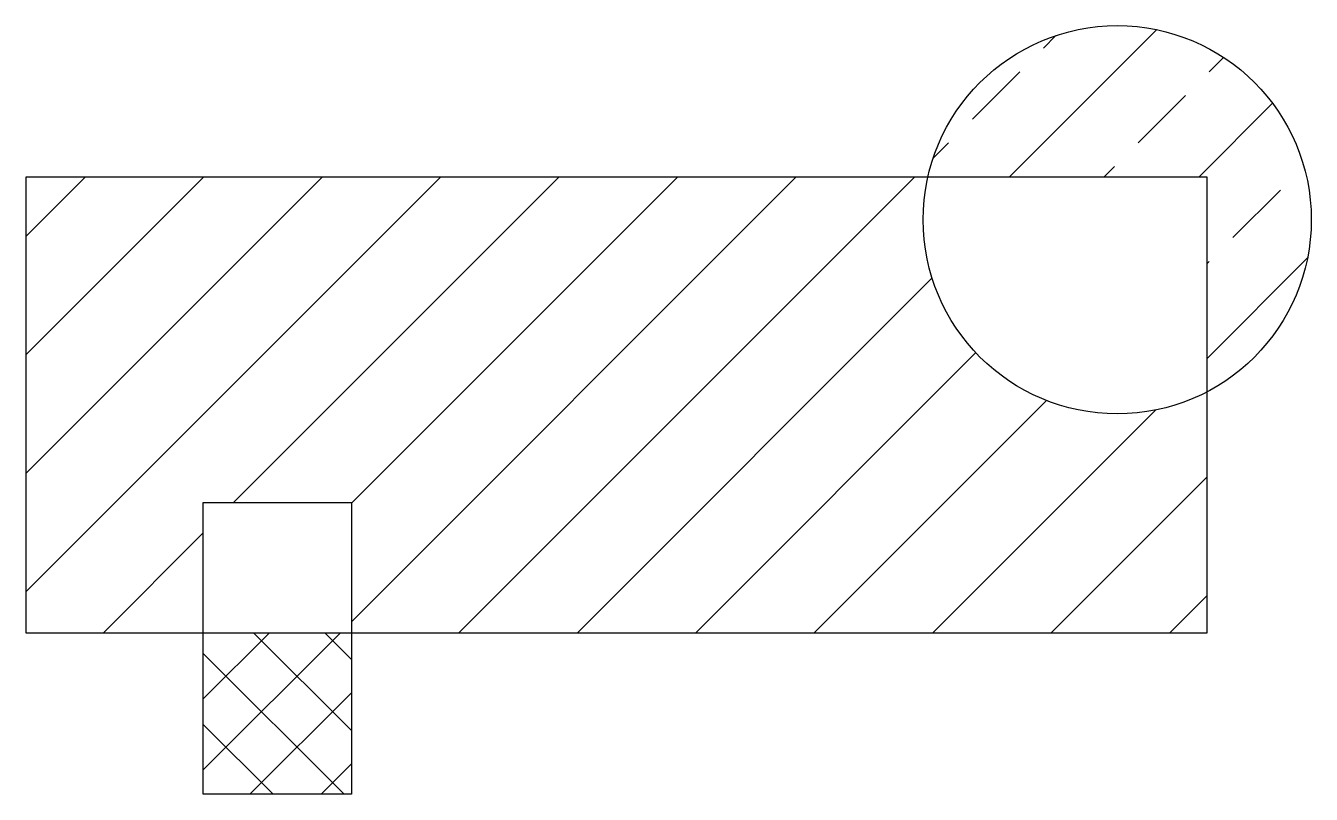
# Model space of a CAD drawing. Header units: millimetres. Extents: x 32 to 153, y 12 to 85.
import ezdxf

# ---------------------------------------------------------------- set-up
doc = ezdxf.new("R2010")
doc.units = ezdxf.units.MM

msp = doc.modelspace()

# ---------------------------------------------------------------- hatches: boundary and pattern name
h = msp.add_hatch()
h.set_pattern_fill('ANSI33', color=256, scale=2, style=0)
h.paths.add_polyline_path([(117.04, 70.85), (143.48, 70.85), (143.48, 50.51, 0.279296), (153.36, 66.81, 0.894951)])
h = msp.add_hatch()
h.set_pattern_fill('ANSI31', color=256, scale=2.5, style=0)
h.paths.add_polyline_path([(143.48, 50.51, -0.56336), (116.59, 66.81, -0.055436), (117.04, 70.85), (31.55, 70.85), (31.55, 27.69), (48.36, 27.69), (48.36, 40.02), (62.4, 40.02), (62.4, 27.69), (143.48, 27.69)])
h = msp.add_hatch()
h.set_pattern_fill('ANSI37', color=256, scale=1.5, style=0)
h.paths.add_polyline_path([(62.4, 27.69), (48.36, 27.69), (48.36, 12.38), (62.4, 12.38)])

# ---------------------------------------------------------------- linework, layer by layer
for points in [[(31.55, 27.69), (143.48, 27.69), (143.48, 70.85), (31.55, 70.85)], [(48.36, 40.02), (62.4, 40.02), (62.4, 12.38), (48.36, 12.38)]]:
    msp.add_lwpolyline(points, close=True)
msp.add_circle((134.97, 66.81), 18.39)

doc.saveas('drawing.dxf')
